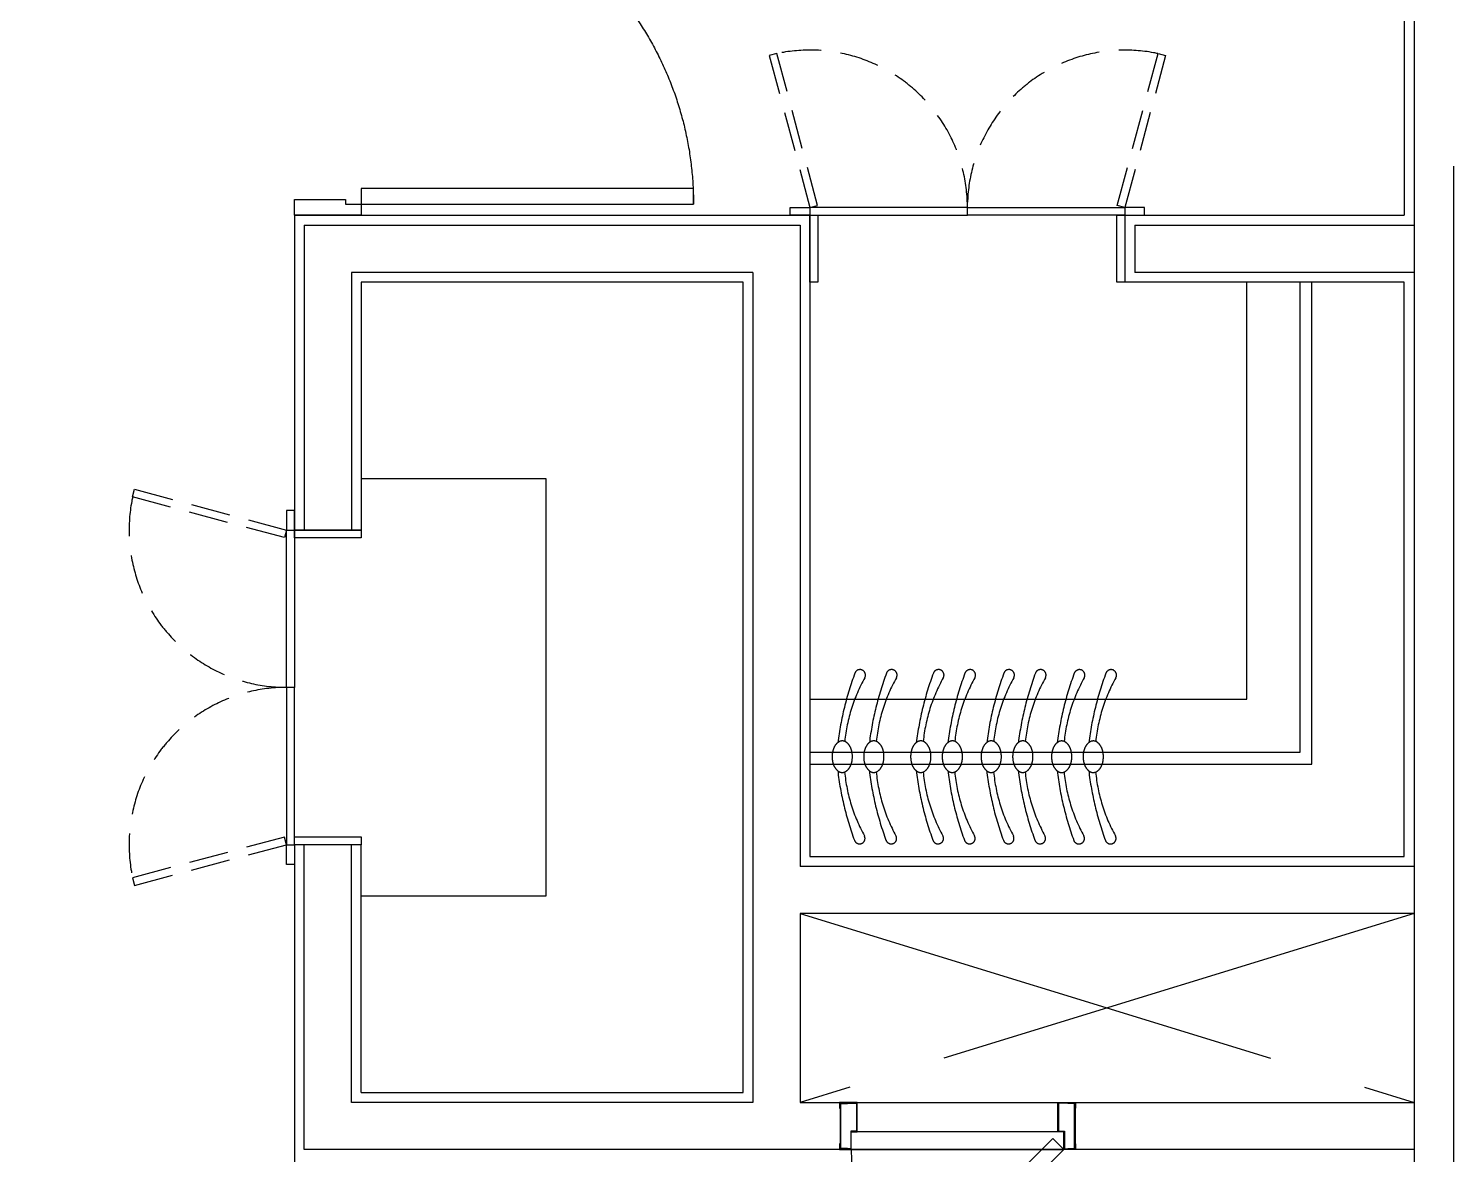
# Model space of a CAD drawing. Header units: millimetres. Extents: x 10000 to 302800, y 6800 to 229018.
# Drawn here: x 206158 to 209778, y 156824 to 159687 of the extents above; entities that cross this region are included whole.
import ezdxf

# ---------------------------------------------------------------- set-up
doc = ezdxf.new("R2010")
doc.units = ezdxf.units.MM
doc.header["$LTSCALE"] = 400
doc.header["$MEASUREMENT"] = 0
for name, pattern in [('X-GRID_5~ROOF$0$CENTER2', [1.125, 0.75, -0.125, 0.125, -0.125]), ('X-ROOM TYPE-SR-2bay_1_8F 확장형-1$0$HIDDEN', [0.375, 0.25, -0.125]), ('X-ROOM TYPE-SR-2bay_1_8F 확장형-1$0$PHANTOM2', [1.25, 0.625, -0.125, 0.125, -0.125, 0.125, -0.125]), ('X-ROOM TYPE-SR-2bay_1_8F 확장형-1$0$X-ROOM TYPE-HOTEL-DS-1$0$DASHED', [3, 2, -1]), ('X-ROOM TYPE-SR-2bay_1_8F 확장형-1$0$X-ROOM TYPE-SR-2bay_1$0$PHANTOM2', [1.25, 0.625, -0.125, 0.125, -0.125, 0.125, -0.125])]:
    doc.linetypes.add(name, pattern=pattern)
doc.layers.get('0').update_dxf_attribs({"linetype": 'CONTINUOUS'})
for name, color, linetype in [('A-DIM1', 7, 'CONTINUOUS'), ('X-EXT_8F$0$A-254', 254, 'CONTINUOUS'), ('X-GRID_5~ROOF$0$A-CEN1', 1, 'X-GRID_5~ROOF$0$CENTER2'), ('X-INT-HOTEL-8F$0$A-DOOR', 4, 'CONTINUOUS'), ('X-ROOM TYPE-SR-2bay_1_8F 확장형-1$0$.WA_BUILT-IN LOW', 252, 'CONTINUOUS'), ('X-ROOM TYPE-SR-2bay_1_8F 확장형-1$0$.WA_Built-in_Lower', 252, 'CONTINUOUS'), ('X-ROOM TYPE-SR-2bay_1_8F 확장형-1$0$.WA_Door Swing', 252, 'CONTINUOUS'), ('X-ROOM TYPE-SR-2bay_1_8F 확장형-1$0$.WA_Wall-Finish', 252, 'CONTINUOUS'), ('X-ROOM TYPE-SR-2bay_1_8F 확장형-1$0$A-OPEN2', 252, 'X-ROOM TYPE-SR-2bay_1_8F 확장형-1$0$X-ROOM TYPE-HOTEL-DS-1$0$DASHED'), ('X-ROOM TYPE-SR-2bay_1_8F 확장형-1$0$A-WALD', 7, 'CONTINUOUS'), ('X-ROOM TYPE-SR-2bay_1_8F 확장형-1$0$X-ROOM TYPE-SR-2bay_1$0$__Door-bomba', 252, 'CONTINUOUS')]:
    doc.layers.add(name, color=color, linetype=linetype)

# ---------------------------------------------------------------- blocks, each defined once
blk = doc.blocks.new('X-EXT_8F')
at = {"layer": 'X-EXT_8F$0$A-254'}
h = blk.add_hatch(dxfattribs=at)
h.set_pattern_fill('LINE', color=252, scale=100, angle=90)
h.set_pattern_definition([(90, (0, 0), (-317.5, 2e-14), [])])
edge = h.paths.add_edge_path()
edge.add_line((214444.8, 68021.2), (188877.6, 70521.2))
edge.add_line((188877.6, 70521.2), (174255.5, 70521.2))
edge.add_arc((174255.5, 68371.2), 2150, 90, 167)
edge.add_line((172160.6, 68854.9), (172053.9, 68392.8))
edge.add_arc((174148.8, 67909.2), 2150, 167, 180)
edge.add_line((171998.8, 67909.2), (171998.8, 38021.2))
edge.add_arc((174148.8, 38021.2), 2150, 180, 270)
edge.add_line((174148.8, 35871.2), (195098.8, 35871.2))
edge.add_line((195098.8, 35871.2), (195098.8, 36521.2))
edge.add_line((195098.8, 36521.2), (174648.8, 36521.2))
edge.add_arc((174648.8, 38021.2), 1500, 180, 270, ccw=False)
edge.add_line((173148.8, 38021.2), (173148.8, 67371.2))
edge.add_arc((174648.8, 67371.2), 1500, 90, 180, ccw=False)
edge.add_line((174648.8, 68871.2), (187974.8, 68871.2))
edge.add_line((187974.8, 68871.2), (202089.9, 68021.2))
edge.add_line((202089.9, 68021.2), (214444.8, 68021.2))
blk = doc.blocks.new('X-GRID_5~ROOF')
at = {"layer": 'X-GRID_5~ROOF$0$A-CEN1', "ltscale": 10}
blk.add_line((204998.8, 81871.2), (204998.8, 33068.4), dxfattribs=at)
blk = doc.blocks.new('X-ROOM TYPE-SR-2bay_1_8F 확장형-1$0$DOOR-900')
at = {"linetype": 'X-ROOM TYPE-SR-2bay_1_8F 확장형-1$0$X-ROOM TYPE-SR-2bay_1$0$PHANTOM2', "ltscale": 200}
blk.add_arc((-28, -85), 844, 180, 270, dxfattribs=at)
at = {"layer": 'X-ROOM TYPE-SR-2bay_1_8F 확장형-1$0$X-ROOM TYPE-SR-2bay_1$0$__Door-bomba'}
for points in [[(-900, 85), (-860, 85), (-860, -45), (-872, -45), (-872, -85), (-900, -85)], [(0, 85), (-40, 85), (-40, -45), (-28, -45), (-28, -85), (0, -85)], [(-28, -85), (-28, -929), (-68, -929), (-68, -85)]]:
    blk.add_lwpolyline(points, close=True, dxfattribs=at)
blk = doc.blocks.new('X-ROOM TYPE-SR-2bay_1_8F 확장형-1')
at = {"layer": 'X-ROOM TYPE-SR-2bay_1_8F 확장형-1$0$.WA_BUILT-IN LOW', "linetype": 'X-ROOM TYPE-SR-2bay_1_8F 확장형-1$0$HIDDEN', "ltscale": 100}
for points in [[(203363.8, 62381.3), (204608.8, 62381.3), (204608.8, 63576.3)], [(203363.8, 62351.3), (204638.8, 62351.3), (204638.8, 63576.3)]]:
    blk.add_lwpolyline(points, dxfattribs=at)
for centre, radius, start, end in [((204215.1, 62307.8), 786.7, 159.5651, 172.832), ((203866.5, 62367.2), 416.5, 150.7368, 174.2338), ((203490.9, 62577.6), 13.9, 330.7368, 159.5651), ((204295.3, 62307.8), 786.7, 159.5651, 172.832), ((203946.7, 62367.2), 416.5, 150.7368, 174.2338), ((203571.2, 62577.6), 13.9, 330.7368, 159.5651), ((204414.5, 62307.8), 786.7, 159.5651, 172.832), ((204065.9, 62367.2), 416.5, 150.7368, 174.2338), ((203690.4, 62577.6), 13.9, 330.7368, 159.5651), ((204494.8, 62307.8), 786.7, 159.5651, 172.832), ((204146.2, 62367.2), 416.5, 150.7368, 174.2338), ((203770.6, 62577.6), 13.9, 330.7368, 159.5651), ((204593.6, 62307.8), 786.7, 159.5651, 172.832), ((204245, 62367.2), 416.5, 150.7368, 174.2338), ((203869.4, 62577.6), 13.9, 330.7368, 159.5651), ((204673.8, 62307.8), 786.7, 159.5651, 172.832), ((204325.2, 62367.2), 416.5, 150.7368, 174.2338), ((203949.7, 62577.6), 13.9, 330.7368, 159.5651), ((204772.6, 62307.6), 786.7, 159.5651, 172.832), ((204424, 62367), 416.5, 150.7368, 174.2338), ((204048.4, 62577.5), 13.9, 330.7368, 159.5651), ((204852.8, 62307.6), 786.7, 159.5651, 172.832), ((204504.2, 62367), 416.5, 150.7368, 174.2338), ((204128.7, 62577.5), 13.9, 330.7368, 159.5651), ((204215.4, 62427.9), 786.7, 186.8344, 200.1013), ((203866.5, 62370.5), 416.5, 185.4326, 208.9296), ((204295.7, 62427.9), 786.7, 186.8344, 200.1013), ((203946.7, 62370.5), 416.5, 185.4326, 208.9296), ((204414.9, 62427.9), 786.7, 186.8344, 200.1013), ((204065.9, 62370.5), 416.5, 185.4326, 208.9296), ((204495.1, 62427.9), 786.7, 186.8344, 200.1013), ((204146.2, 62370.5), 416.5, 185.4326, 208.9296), ((204593.9, 62427.9), 786.7, 186.8344, 200.1013), ((204245, 62370.5), 416.5, 185.4326, 208.9296), ((204674.1, 62427.9), 786.7, 186.8344, 200.1013), ((204325.2, 62370.5), 416.5, 185.4326, 208.9296), ((204772.9, 62427.7), 786.7, 186.8344, 200.1013), ((204424, 62370.3), 416.5, 185.4326, 208.9296), ((204853.2, 62427.7), 786.7, 186.8344, 200.1013), ((204504.2, 62370.3), 416.5, 185.4326, 208.9296), ((203489.7, 62162.3), 13.9, 200.1013, 28.9296), ((203570, 62162.3), 13.9, 200.1013, 28.9296), ((203689.2, 62162.3), 13.9, 200.1013, 28.9296), ((203769.4, 62162.3), 13.9, 200.1013, 28.9296), ((203868.2, 62162.3), 13.9, 200.1013, 28.9296), ((203948.4, 62162.3), 13.9, 200.1013, 28.9296), ((204047.2, 62162.1), 13.9, 200.1013, 28.9296), ((204127.5, 62162.1), 13.9, 200.1013, 28.9296)]:
    blk.add_arc(centre, radius, start, end, dxfattribs=at)
at = {"layer": 'X-ROOM TYPE-SR-2bay_1_8F 확장형-1$0$.WA_BUILT-IN LOW', "linetype": 'X-ROOM TYPE-SR-2bay_1_8F 확장형-1$0$HIDDEN', "ltscale": 50}
for centre, radius, start, end in [((203482.4, 62370), 62.4, 164.9535, 179.8332), ((203464.4, 62374.8), 43.7, 147.1547, 164.9535), ((203453, 62382.2), 30.1, 122.685, 147.1547), ((203445.9, 62393.3), 16.9, 89.8332, 122.685), ((203445.9, 62393.3), 16.9, 56.9814, 89.8332), ((203438.7, 62382.2), 30.1, 32.5117, 56.9814), ((203427.2, 62374.9), 43.7, 14.7129, 32.5117), ((203409.2, 62370.2), 62.4, 359.8332, 14.7129), ((203562.6, 62370), 62.4, 164.9535, 179.8332), ((203544.6, 62374.8), 43.7, 147.1547, 164.9535), ((203533.2, 62382.2), 30.1, 122.685, 147.1547), ((203526.1, 62393.3), 16.9, 89.8332, 122.685), ((203526.1, 62393.3), 16.9, 56.9814, 89.8332), ((203518.9, 62382.2), 30.1, 32.5117, 56.9814), ((203507.5, 62374.9), 43.7, 14.7129, 32.5117), ((203489.4, 62370.2), 62.4, 359.8332, 14.7129), ((203681.9, 62370), 62.4, 164.9535, 179.8332), ((203663.8, 62374.8), 43.7, 147.1547, 164.9535), ((203652.5, 62382.2), 30.1, 122.685, 147.1547), ((203645.3, 62393.3), 16.9, 89.8332, 122.685), ((203645.3, 62393.3), 16.9, 56.9814, 89.8332), ((203638.1, 62382.2), 30.1, 32.5117, 56.9814), ((203626.7, 62374.9), 43.7, 14.7129, 32.5117), ((203608.7, 62370.2), 62.4, 359.8332, 14.7129), ((203762.1, 62370), 62.4, 164.9535, 179.8332), ((203744.1, 62374.8), 43.7, 147.1547, 164.9535), ((203732.7, 62382.2), 30.1, 122.685, 147.1547), ((203725.6, 62393.3), 16.9, 89.8332, 122.685), ((203725.6, 62393.3), 16.9, 56.9814, 89.8332), ((203718.4, 62382.2), 30.1, 32.5117, 56.9814), ((203706.9, 62374.9), 43.7, 14.7129, 32.5117), ((203688.9, 62370.2), 62.4, 359.8332, 14.7129), ((203860.9, 62370), 62.4, 164.9535, 179.8332), ((203842.9, 62374.8), 43.7, 147.1547, 164.9535), ((203831.5, 62382.2), 30.1, 122.685, 147.1547), ((203824.3, 62393.3), 16.9, 89.8332, 122.685), ((203824.3, 62393.3), 16.9, 56.9814, 89.8332), ((203817.1, 62382.2), 30.1, 32.5117, 56.9814), ((203805.7, 62374.9), 43.7, 14.7129, 32.5117), ((203787.7, 62370.2), 62.4, 359.8332, 14.7129), ((203941.1, 62370), 62.4, 164.9535, 179.8332), ((203923.1, 62374.8), 43.7, 147.1547, 164.9535), ((203911.7, 62382.2), 30.1, 122.685, 147.1547), ((203904.6, 62393.3), 16.9, 89.8332, 122.685), ((203904.6, 62393.3), 16.9, 56.9814, 89.8332), ((203897.4, 62382.2), 30.1, 32.5117, 56.9814), ((203886, 62374.9), 43.7, 14.7129, 32.5117), ((203867.9, 62370.2), 62.4, 359.8332, 14.7129), ((204039.9, 62369.8), 62.4, 164.9535, 179.8332), ((204021.9, 62374.7), 43.7, 147.1547, 164.9535), ((204010.5, 62382), 30.1, 122.685, 147.1547), ((204003.4, 62393.1), 16.9, 89.8332, 122.685), ((204003.4, 62393.1), 16.9, 56.9814, 89.8332), ((203996.2, 62382), 30.1, 32.5117, 56.9814), ((203984.7, 62374.8), 43.7, 14.7129, 32.5117), ((203966.7, 62370), 62.4, 359.8332, 14.7129), ((204120.1, 62369.8), 62.4, 164.9535, 179.8332), ((204102.1, 62374.7), 43.7, 147.1547, 164.9535), ((204090.7, 62382), 30.1, 122.685, 147.1547), ((204083.6, 62393.1), 16.9, 89.8332, 122.685), ((204083.6, 62393.1), 16.9, 56.9814, 89.8332), ((204076.4, 62382), 30.1, 32.5117, 56.9814), ((204065, 62374.8), 43.7, 14.7129, 32.5117), ((204046.9, 62370), 62.4, 359.8332, 14.7129), ((203482.4, 62370), 62.4, 179.8332, 194.7129), ((203464.3, 62365.2), 43.7, 194.7129, 212.5117), ((203427.2, 62365.4), 43.7, 327.1547, 344.9535), ((203409.2, 62370.2), 62.4, 344.9535, 359.8332), ((203562.6, 62370), 62.4, 179.8332, 194.7129), ((203544.6, 62365.2), 43.7, 194.7129, 212.5117), ((203507.4, 62365.4), 43.7, 327.1547, 344.9535), ((203489.4, 62370.2), 62.4, 344.9535, 359.8332), ((203681.9, 62370), 62.4, 179.8332, 194.7129), ((203663.8, 62365.2), 43.7, 194.7129, 212.5117), ((203626.7, 62365.4), 43.7, 327.1547, 344.9535), ((203608.7, 62370.2), 62.4, 344.9535, 359.8332), ((203762.1, 62370), 62.4, 179.8332, 194.7129), ((203744, 62365.2), 43.7, 194.7129, 212.5117), ((203706.9, 62365.4), 43.7, 327.1547, 344.9535), ((203688.9, 62370.2), 62.4, 344.9535, 359.8332), ((203860.9, 62370), 62.4, 179.8332, 194.7129), ((203842.8, 62365.2), 43.7, 194.7129, 212.5117), ((203805.7, 62365.4), 43.7, 327.1547, 344.9535), ((203787.7, 62370.2), 62.4, 344.9535, 359.8332), ((203941.1, 62370), 62.4, 179.8332, 194.7129), ((203923.1, 62365.2), 43.7, 194.7129, 212.5117), ((203885.9, 62365.4), 43.7, 327.1547, 344.9535), ((203867.9, 62370.2), 62.4, 344.9535, 359.8332), ((204039.9, 62369.8), 62.4, 179.8332, 194.7129), ((204021.8, 62365.1), 43.7, 194.7129, 212.5117), ((203984.7, 62365.2), 43.7, 327.1547, 344.9535), ((203966.7, 62370), 62.4, 344.9535, 359.8332), ((204120.1, 62369.8), 62.4, 179.8332, 194.7129), ((204102.1, 62365.1), 43.7, 194.7129, 212.5117), ((204064.9, 62365.2), 43.7, 327.1547, 344.9535), ((204046.9, 62370), 62.4, 344.9535, 359.8332), ((203452.9, 62358), 30.1, 212.5117, 236.9814), ((203445.7, 62346.9), 16.9, 236.9814, 269.8332), ((203445.7, 62346.9), 16.9, 269.8332, 302.685), ((203438.6, 62358), 30.1, 302.685, 327.1547), ((203533.2, 62358), 30.1, 212.5117, 236.9814), ((203526, 62346.9), 16.9, 236.9814, 269.8332), ((203526, 62346.9), 16.9, 269.8332, 302.685), ((203518.8, 62358), 30.1, 302.685, 327.1547), ((203652.4, 62358), 30.1, 212.5117, 236.9814), ((203645.2, 62346.9), 16.9, 236.9814, 269.8332), ((203645.2, 62346.9), 16.9, 269.8332, 302.685), ((203638.1, 62358), 30.1, 302.685, 327.1547), ((203732.6, 62358), 30.1, 212.5117, 236.9814), ((203725.4, 62346.9), 16.9, 236.9814, 269.8332), ((203725.4, 62346.9), 16.9, 269.8332, 302.685), ((203718.3, 62358), 30.1, 302.685, 327.1547), ((203831.4, 62358), 30.1, 212.5117, 236.9814), ((203824.2, 62346.9), 16.9, 236.9814, 269.8332), ((203824.2, 62346.9), 16.9, 269.8332, 302.685), ((203817.1, 62358), 30.1, 302.685, 327.1547), ((203911.6, 62358), 30.1, 212.5117, 236.9814), ((203904.4, 62346.9), 16.9, 236.9814, 269.8332), ((203904.4, 62346.9), 16.9, 269.8332, 302.685), ((203897.3, 62358), 30.1, 302.685, 327.1547), ((204010.4, 62357.8), 30.1, 212.5117, 236.9814), ((204003.2, 62346.7), 16.9, 236.9814, 269.8332), ((204003.2, 62346.7), 16.9, 269.8332, 302.685), ((203996.1, 62357.8), 30.1, 302.685, 327.1547), ((204090.7, 62357.8), 30.1, 212.5117, 236.9814), ((204083.5, 62346.7), 16.9, 236.9814, 269.8332), ((204083.5, 62346.7), 16.9, 269.8332, 302.685), ((204076.3, 62357.8), 30.1, 302.685, 327.1547)]:
    blk.add_arc(centre, radius, start, end, dxfattribs=at)
at = {"layer": 'X-ROOM TYPE-SR-2bay_1_8F 확장형-1$0$.WA_Built-in_Lower'}
for p, q in [((202693.8, 63076.3), (202223.8, 63076.3)), ((202693.8, 62016.3), (202693.8, 63076.3)), ((202223.8, 62016.3), (202693.8, 62016.3))]:
    blk.add_line(p, q, dxfattribs=at)
at = {"layer": 'X-ROOM TYPE-SR-2bay_1_8F 확장형-1$0$.WA_Built-in_Lower', "linetype": 'X-ROOM TYPE-SR-2bay_1_8F 확장형-1$0$HIDDEN'}
for points in [[(203383.1, 63771.5), (203279.6, 64157.8), (203260.3, 64152.7), (203363.8, 63766.3)], [(204144.5, 63771.5), (204248, 64157.8), (204267.3, 64152.7), (204163.8, 63766.3)], [(202028.6, 62927), (201642.3, 63030.5), (201647.4, 63049.8), (202033.8, 62946.3)], [(202028.6, 62165.6), (201642.3, 62062.1), (201647.4, 62042.7), (202033.8, 62146.3)]]:
    blk.add_lwpolyline(points, close=True, dxfattribs=at)
at = {"layer": 'X-ROOM TYPE-SR-2bay_1_8F 확장형-1$0$.WA_Built-in_Lower'}
for points in [[(203363.8, 63766.3), (203363.8, 63746.3), (203313.8, 63746.3), (203313.8, 63766.3)], [(203363.8, 63746.3), (203763.8, 63746.3), (203763.8, 63766.3), (203363.8, 63766.3)], [(204163.8, 63746.3), (203763.8, 63746.3), (203763.8, 63766.3), (204163.8, 63766.3)], [(204163.8, 63766.3), (204163.8, 63746.3), (204213.8, 63746.3), (204213.8, 63766.3)], [(203363.8, 63576.3), (203363.8, 63746.3), (203383.8, 63746.3), (203383.8, 63576.3)], [(204143.8, 63576.3), (204143.8, 63746.3), (204163.8, 63746.3), (204163.8, 63576.3)], [(202033.8, 62946.3), (202053.8, 62946.3), (202053.8, 62996.3), (202033.8, 62996.3)], [(202053.8, 62946.3), (202053.8, 62546.3), (202033.8, 62546.3), (202033.8, 62946.3)], [(202223.8, 62926.3), (202053.8, 62926.3), (202053.8, 62946.3), (202223.8, 62946.3)], [(202053.8, 62146.3), (202053.8, 62546.3), (202033.8, 62546.3), (202033.8, 62146.3)], [(202223.8, 62146.3), (202053.8, 62146.3), (202053.8, 62166.3), (202223.8, 62166.3)], [(202033.8, 62146.3), (202053.8, 62146.3), (202053.8, 62096.3), (202033.8, 62096.3)]]:
    blk.add_lwpolyline(points, close=True, dxfattribs=at)
blk.add_lwpolyline([(203363.8, 62516.3), (204473.8, 62516.3), (204473.8, 63576.3)], dxfattribs=at)
at = {"layer": 'X-ROOM TYPE-SR-2bay_1_8F 확장형-1$0$.WA_Built-in_Lower', "linetype": 'X-ROOM TYPE-SR-2bay_1_8F 확장형-1$0$HIDDEN'}
for centre, start, end in [((203363.8, 63766.3), 359.9997, 102.134), ((204163.8, 63766.3), 77.866, 180.0003), ((202033.8, 62946.3), 167.866, 270.0003), ((202033.8, 62146.3), 89.9997, 192.134)]:
    blk.add_arc(centre, 400, start, end, dxfattribs=at)
at = {"layer": 'X-ROOM TYPE-SR-2bay_1_8F 확장형-1$0$.WA_Wall-Finish'}
for p, q in [((202053.8, 63746.3), (203363.8, 63746.3)), ((203363.8, 63746.3), (203363.8, 62116.3)), ((204163.8, 63746.3), (204163.8, 63576.3)), ((204163.8, 63746.3), (204873.8, 63746.3)), ((203193.8, 63576.3), (202223.8, 63576.3)), ((202223.8, 63576.3), (202223.8, 62946.3)), ((203193.8, 61516.3), (203193.8, 63576.3)), ((204873.8, 63576.3), (204163.8, 63576.3)), ((204873.8, 62116.3), (204873.8, 63576.3)), ((202223.8, 61516.3), (202223.8, 62146.3)), ((203363.8, 62116.3), (204873.8, 62116.3)), ((202223.8, 61516.3), (203193.8, 61516.3))]:
    blk.add_line(p, q, dxfattribs=at)
at = {"layer": 'X-ROOM TYPE-SR-2bay_1_8F 확장형-1$0$.WA_Wall-Finish', "ltscale": 2}
for p, q in [((202053.8, 63746.3), (202053.8, 62946.3)), ((202223.8, 62946.3), (202053.8, 62946.3)), ((202223.8, 62146.3), (202053.8, 62146.3)), ((202053.8, 62146.3), (202053.8, 61331.3))]:
    blk.add_line(p, q, dxfattribs=at)
blk.add_lwpolyline([(204373.9, 67621.2), (204373.9, 65896.2), (204873.8, 65896.2), (204873.8, 63746.3)], dxfattribs=at)
at = {"layer": 'X-ROOM TYPE-SR-2bay_1_8F 확장형-1$0$A-OPEN2', "linetype": 'X-ROOM TYPE-SR-2bay_1_8F 확장형-1$0$PHANTOM2', "ltscale": 5}
for p, q in [((203338.8, 61971.3), (204898.8, 61491.3)), ((204898.8, 61971.3), (203338.8, 61491.3))]:
    blk.add_line(p, q, dxfattribs=at)
at = {"layer": 'X-ROOM TYPE-SR-2bay_1_8F 확장형-1$0$A-WALD'}
for p, q in [((204898.8, 67821.2), (204898.8, 58871.2)), ((202078.8, 63721.3), (203338.8, 63721.3)), ((202078.8, 63721.3), (202078.8, 62946.3)), ((203338.8, 63721.3), (203338.8, 62091.3)), ((204188.8, 63721.3), (204898.8, 63721.3)), ((204188.8, 63721.3), (204188.8, 63601.3)), ((202198.8, 63601.3), (202198.8, 62946.3)), ((203218.8, 63601.3), (202198.8, 63601.3)), ((203218.8, 63601.3), (203218.8, 61491.3)), ((204898.8, 63601.3), (204188.8, 63601.3)), ((202198.8, 62946.3), (202078.8, 62946.3)), ((202078.8, 61371.3), (202078.8, 62146.3)), ((202198.8, 62146.3), (202078.8, 62146.3)), ((202198.8, 61491.3), (202198.8, 62146.3)), ((204898.8, 62091.3), (203338.8, 62091.3)), ((203218.8, 61491.3), (202198.8, 61491.3)), ((204898.8, 61371.3), (202078.8, 61371.3))]:
    blk.add_line(p, q, dxfattribs=at)
blk.add_lwpolyline([(204898.8, 61971.3), (203338.8, 61971.3), (203338.8, 61491.3), (204898.8, 61491.3)], dxfattribs=at)
at = {"layer": 'X-ROOM TYPE-SR-2bay_1_8F 확장형-1$0$.WA_Door Swing', "xscale": -1.000000000000001, "rotation": 90}
blk.add_blockref('X-ROOM TYPE-SR-2bay_1_8F 확장형-1$0$DOOR-900', (202138.8, 63746.3), dxfattribs=at)
blk = doc.blocks.new('*U125')
at = {"layer": 'X-INT-HOTEL-8F$0$A-DOOR', "color": 8}
for p, q in [((570, 0), (30, 0)), ((45, -45), (555, -45)), ((555, -120), (45, -120))]:
    blk.add_line(p, q, dxfattribs=at)
at = {"layer": 'X-INT-HOTEL-8F$0$A-DOOR'}
for points in [[(411.8, 381.8), (30, 0), (58.3, -28.3), (440.1, 353.6)], [(1.6, -15), (1.6, -15), (1.6, -15), (0, -15), (0, 0), (30, 0), (30, -45), (45, -45), (45, -120), (0, -120), (0, -105), (1.6, -105), (1.6, -105), (1.6, -105), (1.6, -118.4), (43.4, -118.4), (43.4, -46.6), (28.4, -46.6), (28.4, -1.6), (1.6, -1.6)], [(598.4, -15), (598.4, -15), (598.4, -15), (600, -15), (600, 0), (570, 0), (570, -45), (555, -45), (555, -120), (600, -120), (600, -105), (598.4, -105), (598.4, -105), (598.4, -105), (598.4, -118.4), (556.6, -118.4), (556.6, -46.6), (571.6, -46.6), (571.6, -1.6), (598.4, -1.6)]]:
    blk.add_lwpolyline(points, close=True, dxfattribs=at)
at = {"layer": 'X-INT-HOTEL-8F$0$A-DOOR', "color": 8}
for points in [[(20, -118.4), (1.6, -118.4), (1.6, -1.6), (20, -1.6), (20, -3.2), (3.2, -3.2), (3.2, -116.8), (20, -116.8)], [(580, -118.4), (598.4, -118.4), (598.4, -1.6), (580, -1.6), (580, -3.2), (596.8, -3.2), (596.8, -116.8), (580, -116.8)]]:
    blk.add_lwpolyline(points, close=True, dxfattribs=at)
blk.add_arc((30, 0), 540, 0, 45, dxfattribs=at)
blk = doc.blocks.new('X-INT-HOTEL-8F$0$객실 샤프트 점검도어(HOTEL)')
at = {"layer": 'X-INT-HOTEL-8F$0$A-DOOR', "rotation": 180}
blk.add_blockref('*U125', (201723.8, 72071.1), dxfattribs=at)
blk = doc.blocks.new('X-INT-HOTEL-8F')
blk.add_blockref('X-ROOM TYPE-SR-2bay_1_8F 확장형-1', (0, 0))
at = {"layer": 'X-INT-HOTEL-8F$0$A-DOOR'}
blk.add_blockref('X-INT-HOTEL-8F$0$객실 샤프트 점검도어(HOTEL)', (2315, -10699.9), dxfattribs=at)
blk = doc.blocks.new('X-BASE-8F')
for name in ['X-GRID_5~ROOF', 'X-EXT_8F']:
    blk.add_blockref(name, (0, 0))
blk.add_blockref('X-INT-HOTEL-8F', (0, 0))

msp = doc.modelspace()

# ---------------------------------------------------------------- block references
at = {"layer": 'A-DIM1'}
msp.add_blockref('X-BASE-8F', (4779.3, 95465.6), dxfattribs=at)

doc.saveas('drawing.dxf')
